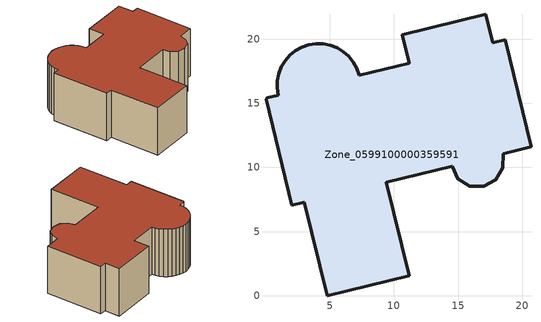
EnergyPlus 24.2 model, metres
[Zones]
Zone_0599100000359591
 floor ground (C_G): 0.13,15.43 0.97,15.64 0.89,16.2 0.9,16.77 1.01,17.32 1.21,17.85 1.51,18.33 1.88,18.76 2.32,19.11 2.82,19.39 3.36,19.57 3.92,19.65 4.49,19.64 5.04,19.53 5.57,19.32 6.05,19.03 6.48,18.66 6.83,18.21 7.1,17.72 7.29,17.18 11.17,18.13 10.63,20.36 17.16,21.95 17.7,19.72 18.68,19.95 20.68,11.61 18.5,11.05 18.48,9.98 17.94,9.05 17,8.53 15.9,8.53 14.97,9.12 14.53,10.09 9.4,8.86 11.19,1.56 4.79,0 3.01,7.3 2.04,7.06 0.03,15.3 z0
 wall outside (C_F): 2.04,7.06 3.01,7.3 4.79,0 11.19,1.56 9.4,8.86 14.53,10.09 14.97,9.12 15.9,8.53 17,8.53 17.94,9.05 18.48,9.98 18.5,11.05 20.68,11.61 18.68,19.95 17.7,19.72 17.16,21.95 10.63,20.36 11.17,18.13 7.29,17.18 7.1,17.72 6.83,18.21 6.48,18.66 6.05,19.03 5.57,19.32 5.04,19.53 4.49,19.64 3.92,19.65 3.36,19.57 2.82,19.39 2.32,19.11 1.88,18.76 1.51,18.33 1.21,17.85 1.01,17.32 0.9,16.77 0.89,16.2 0.97,15.64 0.13,15.43 0.03,15.3 2.04,7.06 z0:7.43
 roof outside (C_R): 0.97,15.64 0.13,15.43 0.03,15.3 2.04,7.06 3.01,7.3 4.79,0 11.19,1.56 9.4,8.86 14.53,10.09 14.97,9.12 15.9,8.53 17,8.53 17.94,9.05 18.48,9.98 18.5,11.05 20.68,11.61 18.68,19.95 17.7,19.72 17.16,21.95 10.63,20.36 11.17,18.13 7.29,17.18 7.1,17.72 6.83,18.21 6.48,18.66 6.05,19.03 5.57,19.32 5.04,19.53 4.49,19.64 3.92,19.65 3.36,19.57 2.82,19.39 2.32,19.11 1.88,18.76 1.51,18.33 1.21,17.85 1.01,17.32 0.9,16.77 0.89,16.2 z7.43
[BUILDING]
Pand.0599100000359591: North Axis=0; Terrain=City; Loads Convergence Tolerance Value=0.04; Temperature Convergence Tolerance Value=0.4; Solar Distribution=FullExterior; Maximum Number of Warmup Days=25; Minimum Number of Warmup Days=1
[Site:Location]
Rotterdam.The.Hague.AP_ZH_NLD Design_Conditions: Latitude=51.96; Longitude=4.45; Time Zone=1; Elevation=-4.5
[SITE:GROUNDTEMPERATURE:BUILDINGSURFACE]
18, 18, 18, 18, 18, 18, 18, 18, 18, 18, 18, 18
[MATERIAL] Thermal Absorptance=0.9; Solar Absorptance=0.7; Visible Absorptance=0.7
Name | Roughness | Thickness | Conductivity | Density | Specific Heat
G.D.1992-2005 | MediumSmooth | 0.15 | 0.06 | 540 | 1210
F.D.1992-2005 | Rough | 0.3 | 0.12 | 1920 | 840
R.D.1992-2005 | MediumRough | 0.2 | 0.08 | 1500 | 1000
[CONSTRUCTION]
C_G: G.D.1992-2005
C_F: F.D.1992-2005
C_R: R.D.1992-2005
[ZONE]
Zone_0599100000359591: Type=1; Multiplier=1; Ceiling Height=Autocalculate; Volume=Autocalculate; Floor Area=autocalculate; Part of Total Floor Area=Yes
[ZONEINFILTRATION:DESIGNFLOWRATE]
Infil_Zone_0599100000359591: Zone or ZoneList or Space or SpaceList=Zone_0599100000359591; Schedule=AlwaysOn; Design Flow Rate Calculation Method=Flow/Area; Flow Rate per Floor Area=0.0021; Constant Term Coefficient=1; Temperature Term Coefficient=0; Velocity Term Coefficient=0; Velocity Squared Term Coefficient=0
[HVACTEMPLATE:ZONE:IDEALLOADSAIRSYSTEM]
Zone_0599100000359591: Maximum Heating Supply Air Temperature=50; Minimum Cooling Supply Air Temperature=13; Maximum Heating Supply Air Humidity Ratio=0.0156; Minimum Cooling Supply Air Humidity Ratio=0.0077; Heating Limit=NoLimit; Cooling Limit=NoLimit; Dehumidification Control Type=ConstantSensibleHeatRatio; Cooling Sensible Heat Ratio=0.7; Dehumidification Setpoint=60; Humidification Control Type=None; Humidification Setpoint=30; Outdoor Air Method=None; Outdoor Air Flow Rate per Person=0.00944; Outdoor Air Flow Rate per Zone Floor Area=0; Outdoor Air Flow Rate per Zone=0; Demand Controlled Ventilation Type=None; Outdoor Air Economizer Type=NoEconomizer; Heat Recovery Type=None; Sensible Heat Recovery Effectiveness=0.7; Latent Heat Recovery Effectiveness=0.65
[ZONECONTROL:THERMOSTAT]
ThermostatControl_Zone_0599100000359591: Zone or ZoneList=Zone_0599100000359591; Control Type Schedule=DualSetpointControlType; Control 1=Thermostat_Zone_0599100000359591; Temperature Difference Between Cutout And Setpoint=0
[THERMOSTATSETPOINT:DUALSETPOINT]
Thermostat_Zone_0599100000359591: Heating Setpoint Temperature Schedule=HeatingSetpoint_Zone_0599100000359591; Cooling Setpoint Temperature Schedule=CoolingSetpoint_Zone_0599100000359591
[SCHEDULE:COMPACT]
HeatingSetpoint_Zone_0599100000359591: Through: 12/31, For: AllDays, Until: 24:00, 21
CoolingSetpoint_Zone_0599100000359591: Through: 12/31, For: AllDays, Until: 24:00, 24
DualSetpointControlType: Through: 12/31, For: AllDays, Until: 24:00, 4
AlwaysOn: Through: 12/31, For: AllDays, Until: 24:00, 1
